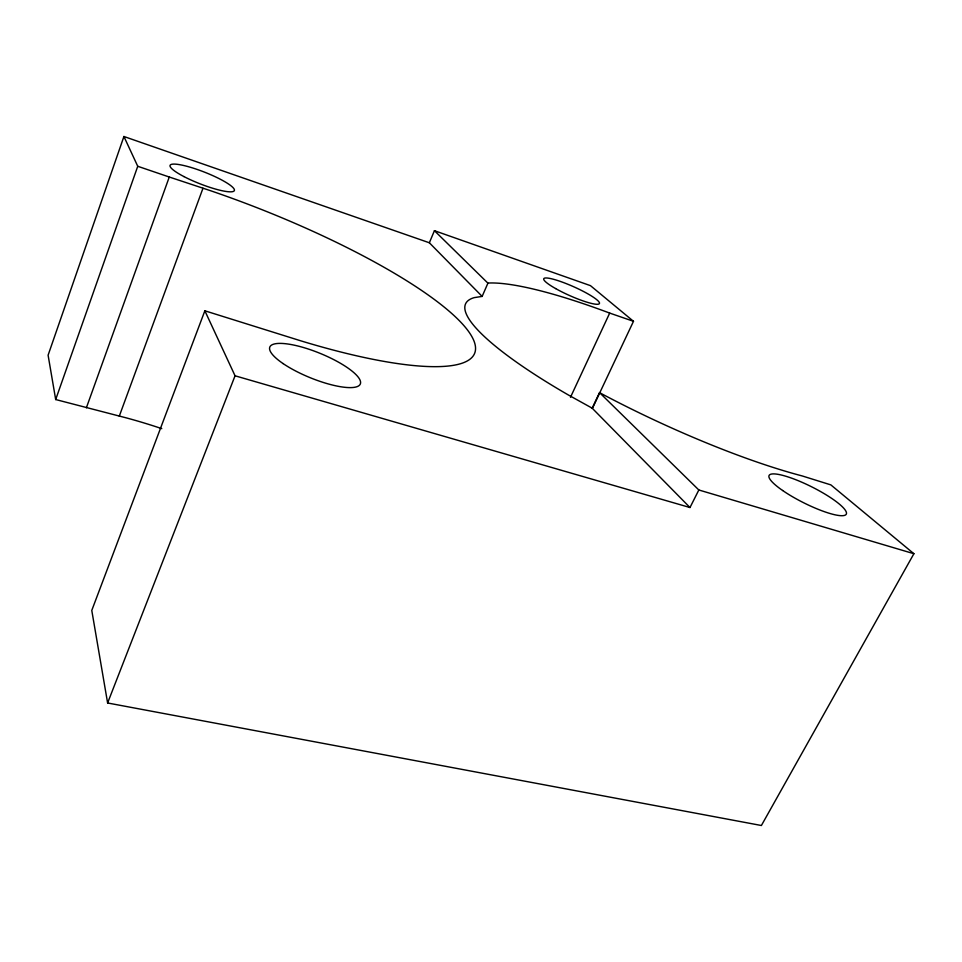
<?xml version="1.0" encoding="UTF-8"?>
<svg xmlns="http://www.w3.org/2000/svg" width="962" height="962" viewBox="0 0 962 962"><rect width="100%" height="100%" fill="white"/><g stroke="black" fill="none" stroke-linecap="round" stroke-linejoin="round"><path stroke-width="1.44" d="M592.604 407.984L633.489 321.308L609.692 313.083A221.729 40.644 25 0 0 489.081 283.008L487.926 283.165L482.142 296.404L429.353 242.773L123.918 136.496L48.1 355.194L55.688 399.543L126.166 417.845A238.564 94.18 19.8 0 1 161.784 428.643M55.688 399.543L137.746 166.282L123.918 136.496M86.376 407.792L169.276 177.02L210.029 190.536A252.717 55.531 21.5 0 1 471.236 335.51A252.717 55.531 21.5 0 1 300.625 340.776L204.858 310.798L91.775 610.425L107.612 702.981L761.387 825.504L913.9 553.715L830.843 484.884L802.152 475.925A221.729 40.644 25 0 1 603.102 394.552L599.53 392.604L592.183 408.177L689.982 507.527L698.833 489.983L599.53 392.604M119.288 416.161L202.982 188.239M107.612 702.981L235.053 375.793L204.858 310.798M429.353 242.773L434.427 230.688L590.476 285.654L633.489 321.308M570.49 397.282L609.692 313.083M482.142 296.404L474.254 297.619A221.044 42.665 25.1 0 0 568.59 395.105L592.183 408.177M235.053 375.793L689.982 507.527M698.833 489.983L913.9 553.715M137.746 166.282L169.276 177.02M434.427 230.688L487.926 283.165M283.068 363.564A48.882 13.143 22.2 0 0 359.103 385.558A48.882 13.143 22.2 0 0 302.982 347.378A48.882 13.143 22.2 0 0 283.068 363.564M183.946 176.587A34.524 6.253 21.4 0 0 234.331 190.62A34.524 6.253 21.4 0 0 188.372 166.691A34.524 6.253 21.4 0 0 183.946 176.587M782.635 490.5A43.182 8.923 26.6 0 0 845.887 514.67A43.182 8.923 26.6 0 0 794.516 479.22A43.182 8.923 26.6 0 0 782.635 490.5M555.615 288.564A30.447 4.846 24 0 0 599.386 303.607A30.447 4.846 24 0 0 559.848 281.253A30.447 4.846 24 0 0 555.615 288.564"/></g></svg>
